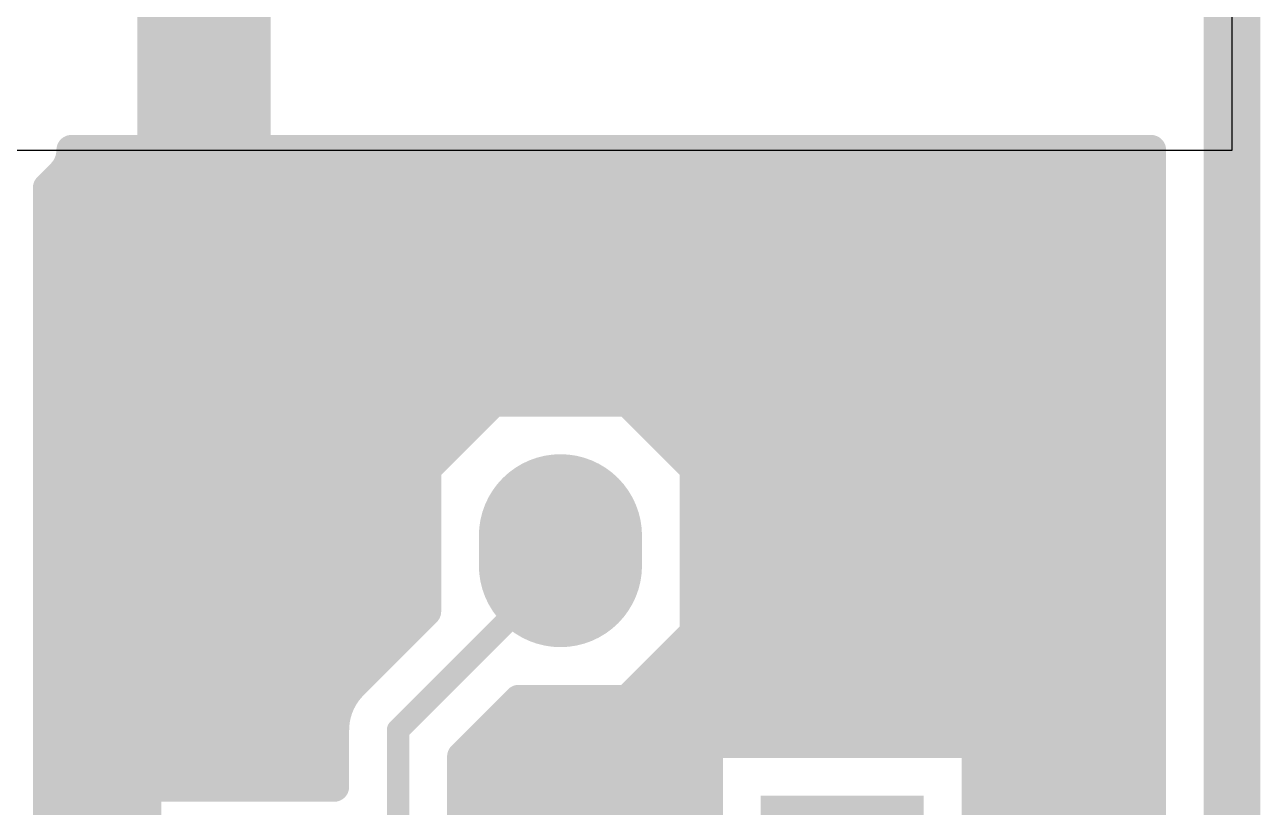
# Model space of a CAD drawing. Header units: inches. Extents: x 0 to 226, y 0 to 70.
# Drawn here: x 70.18 to 78.51, y 58.94 to 64.21 of the extents above; entities that cross this region are included whole.
import ezdxf

# ---------------------------------------------------------------- set-up
doc = ezdxf.new("R2010")
doc.units = ezdxf.units.IN
for name, color, linetype in [('Keep-Out Layer', 6, 'Continuous'), ('Multi-Layer', 9, 'Continuous'), ('Top Layer', 1, 'Continuous')]:
    doc.layers.add(name, color=color, linetype=linetype)

msp = doc.modelspace()

# ---------------------------------------------------------------- hatches: boundary and pattern name
at = {"layer": 'Top Layer'}
for points in [[(71.84074532, 68.77761708), (70.94074712, 68.77761708), (70.94074712, 63.47221748), (71.84074532, 63.47221748)], [(70.94074966, 62.67456857999999), (71.84074786, 62.67456857999999), (71.84074786, 63.77221434), (70.94074966, 63.77221434)], [(70.59020934, 62.79130443999999), (72.50311889999999, 62.79130443999999), (72.50311889999999, 63.47221748), (70.59020934, 63.47221748)]]:
    msp.add_hatch(color=1, dxfattribs=at).paths.add_polyline_path(points)

# ---------------------------------------------------------------- linework, layer by layer
at = {"layer": 'Keep-Out Layer'}
msp.add_lwpolyline([(78.32152992, 44.86414191999999, 0.3809999999999999, 0.3809999999999999, 0), (78.32152992, 69.69424212, 0.3809999999999999, 0.3809999999999999, 0)], format="xyseb", dxfattribs=at)
at = {"layer": 'Multi-Layer'}
for p, q in [((78.32152992, 63.37060732), (78.32152992, 69.72828319999999)), ((58.88102016, 63.37060732), (78.32152992, 63.37060732))]:
    msp.add_line(p, q, dxfattribs=at)
at = {"layer": 'Top Layer'}
for points in [[(70.4970523, 63.37060732, 0.2032, 0.2032, -0.1985346393098379), (70.42975245999999, 63.20779586, 0.2032, 0.2032, 0)], [(70.4970523, 63.11661748, 0.2032, 0.2032, 0), (70.4970523, 63.37060732, 0.2032, 0.2032, 0)], [(70.4970523, 63.37060732, 0.2032, 0.2032, 0), (70.58514711999999, 63.37060732, 0.2032, 0.2032, 0)], [(70.4970523, 63.31126783999999, 0.2032, 0.2032, 0), (70.58514711999999, 63.31126783999999, 0.2032, 0.2032, 0)], [(70.54724016, 57.66678078, 0.2032, 0.2032, 0), (70.54724016, 63.37060732, 0.2032, 0.2032, 0)], [(70.58514711999999, 63.11661748, 0.2032, 0.2032, 0), (70.58514711999999, 63.37060732, 0.2032, 0.2032, 0)], [(72.19634532, 63.37060732, 0.2032, 0.2032, 0), (77.77542992, 63.37060732, 0.2032, 0.2032, 0)], [(72.19634532, 63.11661748, 0.2032, 0.2032, 0), (72.19634532, 63.37060732, 0.2032, 0.2032, 0)], [(72.19634532, 63.31126783999999, 0.2032, 0.2032, 0), (77.77542992, 63.31126783999999, 0.2032, 0.2032, 0)], [(72.37604015999999, 59.74932932, 0.2032, 0.2032, 0), (72.37604015999999, 63.37060732, 0.2032, 0.2032, 0)], [(72.57924016, 59.95364692, 0.2032, 0.2032, 0), (72.57924016, 63.37060732, 0.2032, 0.2032, 0)], [(72.78244016, 60.15684692, 0.2032, 0.2032, 0), (72.78244016, 63.37060732, 0.2032, 0.2032, 0)], [(72.98564015999999, 61.3216579, 0.2032, 0.2032, 0), (72.98564015999999, 63.37060732, 0.2032, 0.2032, 0)], [(73.18884016, 61.5248579, 0.2032, 0.2032, 0), (73.18884016, 63.37060732, 0.2032, 0.2032, 0)], [(73.39204016, 61.67679815999999, 0.2032, 0.2032, 0), (73.39204016, 63.37060732, 0.2032, 0.2032, 0)], [(73.59524015999999, 61.67679815999999, 0.2032, 0.2032, 0), (73.59524015999999, 63.37060732, 0.2032, 0.2032, 0)], [(73.79844016, 61.67679815999999, 0.2032, 0.2032, 0), (73.79844016, 63.37060732, 0.2032, 0.2032, 0)], [(74.00164016, 61.67679815999999, 0.2032, 0.2032, 0), (74.00164016, 63.37060732, 0.2032, 0.2032, 0)], [(74.20484015999999, 61.67679815999999, 0.2032, 0.2032, 0), (74.20484015999999, 63.37060732, 0.2032, 0.2032, 0)], [(74.40804016, 61.51513986, 0.2032, 0.2032, 0), (74.40804016, 63.37060732, 0.2032, 0.2032, 0)], [(74.61124016, 61.31193986, 0.2032, 0.2032, 0), (74.61124016, 63.37060732, 0.2032, 0.2032, 0)], [(74.81444015999999, 59.37679768, 0.2032, 0.2032, 0), (74.81444015999999, 63.37060732, 0.2032, 0.2032, 0)], [(75.01764016, 59.37679768, 0.2032, 0.2032, 0), (75.01764016, 63.37060732, 0.2032, 0.2032, 0)], [(75.22084016, 59.37679768, 0.2032, 0.2032, 0), (75.22084016, 63.37060732, 0.2032, 0.2032, 0)], [(75.42404015999999, 59.37679768, 0.2032, 0.2032, 0), (75.42404015999999, 63.37060732, 0.2032, 0.2032, 0)], [(75.62724016, 59.37679768, 0.2032, 0.2032, 0), (75.62724016, 63.37060732, 0.2032, 0.2032, 0)], [(75.83044016, 59.37679768, 0.2032, 0.2032, 0), (75.83044016, 63.37060732, 0.2032, 0.2032, 0)], [(76.03364015999999, 59.37679768, 0.2032, 0.2032, 0), (76.03364015999999, 63.37060732, 0.2032, 0.2032, 0)], [(76.23684016, 59.37679768, 0.2032, 0.2032, 0), (76.23684016, 63.37060732, 0.2032, 0.2032, 0)], [(76.44004016, 59.37679768, 0.2032, 0.2032, 0), (76.44004016, 63.37060732, 0.2032, 0.2032, 0)], [(76.64324015999999, 45.41024192, 0.2032, 0.2032, 0), (76.64324015999999, 63.37060732, 0.2032, 0.2032, 0)], [(76.84644016, 45.41024192, 0.2032, 0.2032, 0), (76.84644016, 63.37060732, 0.2032, 0.2032, 0)], [(77.04964016, 45.41024192, 0.2032, 0.2032, 0), (77.04964016, 63.37060732, 0.2032, 0.2032, 0)], [(77.25284015999999, 45.41024192, 0.2032, 0.2032, 0), (77.25284015999999, 63.37060732, 0.2032, 0.2032, 0)], [(77.45604016, 45.41024192, 0.2032, 0.2032, 0), (77.45604016, 63.37060732, 0.2032, 0.2032, 0)], [(77.65924016, 45.41024192, 0.2032, 0.2032, 0), (77.65924016, 63.37060732, 0.2032, 0.2032, 0)], [(77.77542992, 45.41024192, 0.2032, 0.2032, 0), (77.77542992, 63.37060732, 0.2032, 0.2032, 0)], [(70.33857407999999, 63.11661748, 0.2032, 0.2032, 0), (70.42951624, 63.20755963999999, 0.2032, 0.2032, 0)], [(70.42951624, 63.20755963999999, 0.2032, 0.2032, 0), (70.42975245999999, 63.20779586, 0.2032, 0.2032, 0)], [(70.42975245999999, 63.20779586, 0.2032, 0.2032, -0.0003633779143794832), (70.42951624, 63.2075571, 0.2032, 0.2032, 0)], [(70.33857407999999, 63.11661748, 0.2032, 0.2032, 0), (70.4970523, 63.11661748, 0.2032, 0.2032, 0)], [(70.33857407999999, 58.46360418, 0.2032, 0.2032, 0), (70.33857407999999, 63.11661748, 0.2032, 0.2032, 0)], [(70.33857407999999, 63.10806784, 0.2032, 0.2032, 0), (77.77542992, 63.10806784, 0.2032, 0.2032, 0)], [(70.34404016, 58.3304015, 0.2032, 0.2032, 0), (70.34404016, 63.11661748, 0.2032, 0.2032, 0)], [(70.58514711999999, 63.11661748, 0.2032, 0.2032, 0), (72.19634532, 63.11661748, 0.2032, 0.2032, 0)], [(70.75044016, 57.38215599999999, 0.2032, 0.2032, 0), (70.75044016, 63.11661748, 0.2032, 0.2032, 0)], [(70.95364015999999, 57.17333244, 0.2032, 0.2032, 0), (70.95364015999999, 63.11661748, 0.2032, 0.2032, 0)], [(71.15684015999999, 59.08099689999999, 0.2032, 0.2032, 0), (71.15684015999999, 63.11661748, 0.2032, 0.2032, 0)], [(71.36004016, 59.08099689999999, 0.2032, 0.2032, 0), (71.36004016, 63.11661748, 0.2032, 0.2032, 0)], [(71.56324015999999, 59.08099689999999, 0.2032, 0.2032, 0), (71.56324015999999, 63.11661748, 0.2032, 0.2032, 0)], [(71.76644015999999, 59.08099689999999, 0.2032, 0.2032, 0), (71.76644015999999, 63.11661748, 0.2032, 0.2032, 0)], [(71.96964016, 59.08099689999999, 0.2032, 0.2032, 0), (71.96964016, 63.11661748, 0.2032, 0.2032, 0)], [(72.17284015999999, 59.08099689999999, 0.2032, 0.2032, 0), (72.17284015999999, 63.11661748, 0.2032, 0.2032, 0)], [(70.33857407999999, 62.90486783999999, 0.2032, 0.2032, 0), (77.77542992, 62.90486783999999, 0.2032, 0.2032, 0)], [(70.33857407999999, 62.70166783999999, 0.2032, 0.2032, 0), (77.77542992, 62.70166783999999, 0.2032, 0.2032, 0)], [(70.33857407999999, 62.49846784, 0.2032, 0.2032, 0), (77.77542992, 62.49846784, 0.2032, 0.2032, 0)], [(70.33857407999999, 62.29526783999999, 0.2032, 0.2032, 0), (77.77542992, 62.29526783999999, 0.2032, 0.2032, 0)], [(70.33857407999999, 62.09206783999999, 0.2032, 0.2032, 0), (77.77542992, 62.09206783999999, 0.2032, 0.2032, 0)], [(70.33857407999999, 61.88886784, 0.2032, 0.2032, 0), (77.77542992, 61.88886784, 0.2032, 0.2032, 0)], [(70.33857407999999, 61.68566783999999, 0.2032, 0.2032, 0), (77.77542992, 61.68566783999999, 0.2032, 0.2032, 0)], [(72.8879797, 61.22399743999999, 0.2032, 0.2032, 0), (73.34078042, 61.67679815999999, 0.2032, 0.2032, 0)], [(73.34078042, 61.67679815999999, 0.2032, 0.2032, 0), (74.24638185999999, 61.67679815999999, 0.2032, 0.2032, 0)], [(74.24638185999999, 61.67679815999999, 0.2032, 0.2032, 0), (74.69918258, 61.22399743999999, 0.2032, 0.2032, 0)], [(70.33857407999999, 61.48246783999999, 0.2032, 0.2032, 0), (73.1464501, 61.48246783999999, 0.2032, 0.2032, 0)], [(74.44071218, 61.48246783999999, 0.2032, 0.2032, 0), (77.77542992, 61.48246783999999, 0.2032, 0.2032, 0)], [(70.33857407999999, 61.27926784, 0.2032, 0.2032, 0), (72.9432501, 61.27926784, 0.2032, 0.2032, 0)], [(72.8879797, 60.26238645999999, 0.2032, 0.2032, 0), (72.8879797, 61.22399743999999, 0.2032, 0.2032, 0)], [(73.79358113999999, 60.57119711999999, 1.10000034, 1.10000034, 0), (73.79358113999999, 60.77119672, 1.10000034, 1.10000034, 0)], [(74.64391218, 61.27926784, 0.2032, 0.2032, 0), (77.77542992, 61.27926784, 0.2032, 0.2032, 0)], [(74.69918258, 60.11839639999999, 0.2032, 0.2032, 0), (74.69918258, 61.22399743999999, 0.2032, 0.2032, 0)], [(70.33857407999999, 61.07606783999999, 0.2032, 0.2032, 0), (72.8879797, 61.07606783999999, 0.2032, 0.2032, 0)], [(74.69918258, 61.07606783999999, 0.2032, 0.2032, 0), (77.77542992, 61.07606783999999, 0.2032, 0.2032, 0)], [(70.33857407999999, 60.87286783999999, 0.2032, 0.2032, 0), (72.8879797, 60.87286783999999, 0.2032, 0.2032, 0)], [(74.69918258, 60.87286783999999, 0.2032, 0.2032, 0), (77.77542992, 60.87286783999999, 0.2032, 0.2032, 0)], [(70.33857407999999, 60.66966784, 0.2032, 0.2032, 0), (72.8879797, 60.66966784, 0.2032, 0.2032, 0)], [(72.69927039999999, 59.46302052, 0.1524, 0.1524, 0), (73.92766012, 60.69141024, 0.1524, 0.1524, 0)], [(74.69918258, 60.66966784, 0.2032, 0.2032, 0), (77.77542992, 60.66966784, 0.2032, 0.2032, 0)], [(70.33857407999999, 60.46646783999999, 0.2032, 0.2032, 0), (72.8879797, 60.46646783999999, 0.2032, 0.2032, 0)], [(74.69918258, 60.46646783999999, 0.2032, 0.2032, 0), (77.77542992, 60.46646783999999, 0.2032, 0.2032, 0)], [(70.33857407999999, 60.26326783999999, 0.2032, 0.2032, 0), (72.8879797, 60.26326783999999, 0.2032, 0.2032, 0)], [(72.39442976000001, 59.76883651999999, 0.2032, 0.2032, 0), (72.8879797, 60.26238645999999, 0.2032, 0.2032, 0)], [(74.69918258, 60.26326783999999, 0.2032, 0.2032, 0), (77.77542992, 60.26326783999999, 0.2032, 0.2032, 0)], [(70.33857407999999, 60.06006783999999, 0.2032, 0.2032, 0), (72.68566108, 60.06006783999999, 0.2032, 0.2032, 0)], [(74.24638185999999, 59.66559568, 0.2032, 0.2032, 0), (74.69918258, 60.11839639999999, 0.2032, 0.2032, 0)], [(74.64085401999999, 60.06006783999999, 0.2032, 0.2032, 0), (77.77542992, 60.06006783999999, 0.2032, 0.2032, 0)], [(74.61124016, 57.84467222, 0.2032, 0.2032, 0), (74.61124016, 60.03045398, 0.2032, 0.2032, 0)], [(70.33857407999999, 59.85686783999999, 0.2032, 0.2032, 0), (72.48246108, 59.85686783999999, 0.2032, 0.2032, 0)], [(74.40804016, 57.84467222, 0.2032, 0.2032, 0), (74.40804016, 59.82725398, 0.2032, 0.2032, 0)], [(74.43765402, 59.85686783999999, 0.2032, 0.2032, 0), (77.77542992, 59.85686783999999, 0.2032, 0.2032, 0)], [(72.2674704, 59.46302052, 0.2032, 0.2032, -0.1993267855441517), (72.39442976000001, 59.76883651999999, 0.2032, 0.2032, 0)], [(72.2674704, 59.46302052, 0.2032, 0.2032, -0.198912367379658), (72.39394208, 59.76834883999999, 0.2032, 0.2032, 0)], [(70.33857407999999, 59.65366783999999, 0.2032, 0.2032, 0), (72.31183657999999, 59.65366783999999, 0.2032, 0.2032, 0)], [(73.1310704, 59.28416388, 0.2032, 0.2032, 0), (73.5125022, 59.66559568, 0.2032, 0.2032, 0)], [(73.50057435999999, 59.65366783999999, 0.2032, 0.2032, 0), (77.77542992, 59.65366783999999, 0.2032, 0.2032, 0)], [(73.5125022, 59.66559568, 0.2032, 0.2032, 0), (74.24638185999999, 59.66559568, 0.2032, 0.2032, 0)], [(73.59524015999999, 57.84467222, 0.2032, 0.2032, 0), (73.59524015999999, 59.66559568, 0.2032, 0.2032, 0)], [(73.79844016, 57.84467222, 0.2032, 0.2032, 0), (73.79844016, 59.66559568, 0.2032, 0.2032, 0)], [(74.00164016, 57.84467222, 0.2032, 0.2032, 0), (74.00164016, 59.66559568, 0.2032, 0.2032, 0)], [(74.20484015999999, 57.84467222, 0.2032, 0.2032, 0), (74.20484015999999, 59.66559568, 0.2032, 0.2032, 0)], [(73.39204016, 57.84467222, 0.2032, 0.2032, 0), (73.39204016, 59.54513364, 0.2032, 0.2032, 0)], [(72.2674704, 59.08099689999999, 0.2032, 0.2032, 0), (72.2674704, 59.46302052, 0.2032, 0.2032, 0)], [(70.33857407999999, 59.45046783999999, 0.2032, 0.2032, 0), (72.2674704, 59.45046783999999, 0.2032, 0.2032, 0)], [(72.69927039999999, 57.80349881999999, 0.1524, 0.1524, 0), (72.69927039999999, 59.46302052, 0.1524, 0.1524, 0)], [(73.29737435999999, 59.45046783999999, 0.2032, 0.2032, 0), (77.77542992, 59.45046783999999, 0.2032, 0.2032, 0)], [(73.18884016, 57.84467222, 0.2032, 0.2032, 0), (73.18884016, 59.34193363999999, 0.2032, 0.2032, 0)], [(74.78797844, 59.37679768, 0.2032, 0.2032, 0), (76.59918132, 59.37679768, 0.2032, 0.2032, 0)], [(74.78797844, 57.92385164, 0.2032, 0.2032, 0), (74.78797844, 59.37679768, 0.2032, 0.2032, 0)], [(76.59918132, 57.36559519999999, 0.2032, 0.2032, 0), (76.59918132, 59.37679768, 0.2032, 0.2032, 0)], [(70.33857407999999, 59.24726783999999, 0.2032, 0.2032, 0), (72.2674704, 59.24726783999999, 0.2032, 0.2032, 0)], [(73.1310704, 57.84467222, 0.2032, 0.2032, 0), (73.1310704, 59.28416388, 0.2032, 0.2032, 0)], [(73.1310704, 59.24726783999999, 0.2032, 0.2032, 0), (74.78797844, 59.24726783999999, 0.2032, 0.2032, 0)], [(76.59918132, 59.24726783999999, 0.2032, 0.2032, 0), (77.77542992, 59.24726783999999, 0.2032, 0.2032, 0)], [(70.99999516, 57.43979622, 0.2032, 0.2032, 0), (70.99999516, 59.08099689999999, 0.2032, 0.2032, 0)], [(70.99999516, 59.08099689999999, 0.2032, 0.2032, 0), (72.2674704, 59.08099689999999, 0.2032, 0.2032, 0)], [(70.33857407999999, 59.04406783999999, 0.2032, 0.2032, 0), (70.99999516, 59.04406783999999, 0.2032, 0.2032, 0)], [(73.1310704, 59.04406783999999, 0.2032, 0.2032, 0), (74.78797844, 59.04406783999999, 0.2032, 0.2032, 0)], [(76.59918132, 59.04406783999999, 0.2032, 0.2032, 0), (77.77542992, 59.04406783999999, 0.2032, 0.2032, 0)]]:
    msp.add_lwpolyline(points, format="xyseb", dxfattribs=at)
for points in [[(70.4462523, 63.37060732, 0.1016, 0.1016, 1), (70.54785229999999, 63.37060732, 0.1016, 0.1016, 1)], [(70.4462523, 63.37060732, 0.1016, 0.1016, 1), (70.54785229999999, 63.37060732, 0.1016, 0.1016, 1)], [(70.4462523, 63.37060732, 0.1016, 0.1016, 1), (70.54785229999999, 63.37060732, 0.1016, 0.1016, 1)], [(70.4462523, 63.31126783999999, 0.1016, 0.1016, 1), (70.54785229999999, 63.31126783999999, 0.1016, 0.1016, 1)], [(70.49644015999999, 63.37060732, 0.1016, 0.1016, 1), (70.59804016, 63.37060732, 0.1016, 0.1016, 1)], [(70.6108824, 63.12378028, 0.3048, 0.3048, 1), (70.9156824, 63.12378028, 0.3048, 0.3048, 1)], [(70.53434711999999, 63.37060732, 0.1016, 0.1016, 1), (70.63594712, 63.37060732, 0.1016, 0.1016, 1)], [(70.53434711999999, 63.37060732, 0.1016, 0.1016, 1), (70.63594712, 63.37060732, 0.1016, 0.1016, 1)], [(70.53434711999999, 63.31126783999999, 0.1016, 0.1016, 1), (70.63594712, 63.31126783999999, 0.1016, 0.1016, 1)], [(71.44739584, 63.13547698, 0.3048, 0.3048, 1), (71.75219584, 63.13547698, 0.3048, 0.3048, 1)], [(72.14554532, 63.37060732, 0.1016, 0.1016, 1), (72.24714531999999, 63.37060732, 0.1016, 0.1016, 1)], [(72.14554532, 63.37060732, 0.1016, 0.1016, 1), (72.24714531999999, 63.37060732, 0.1016, 0.1016, 1)], [(72.14554532, 63.31126783999999, 0.1016, 0.1016, 1), (72.24714531999999, 63.31126783999999, 0.1016, 0.1016, 1)], [(72.29835172, 63.13547698, 0.3048, 0.3048, 1), (72.60315172, 63.13547698, 0.3048, 0.3048, 1)], [(72.32524015999999, 63.37060732, 0.1016, 0.1016, 1), (72.42684016, 63.37060732, 0.1016, 0.1016, 1)], [(72.52844016, 63.37060732, 0.1016, 0.1016, 1), (72.63004016, 63.37060732, 0.1016, 0.1016, 1)], [(72.73164016, 63.37060732, 0.1016, 0.1016, 1), (72.83324016, 63.37060732, 0.1016, 0.1016, 1)], [(72.93484016, 63.37060732, 0.1016, 0.1016, 1), (73.03644016, 63.37060732, 0.1016, 0.1016, 1)], [(73.1493076, 63.13547698, 0.3048, 0.3048, 1), (73.4541076, 63.13547698, 0.3048, 0.3048, 1)], [(73.13804016, 63.37060732, 0.1016, 0.1016, 1), (73.23964016, 63.37060732, 0.1016, 0.1016, 1)], [(73.34124016, 63.37060732, 0.1016, 0.1016, 1), (73.44284016, 63.37060732, 0.1016, 0.1016, 1)], [(73.54444016, 63.37060732, 0.1016, 0.1016, 1), (73.64604016, 63.37060732, 0.1016, 0.1016, 1)], [(73.74764016, 63.37060732, 0.1016, 0.1016, 1), (73.84924016, 63.37060732, 0.1016, 0.1016, 1)], [(74.00026348, 63.13547698, 0.3048, 0.3048, 1), (74.30506347999999, 63.13547698, 0.3048, 0.3048, 1)], [(73.95084016, 63.37060732, 0.1016, 0.1016, 1), (74.05244016, 63.37060732, 0.1016, 0.1016, 1)], [(74.15404016, 63.37060732, 0.1016, 0.1016, 1), (74.25564016, 63.37060732, 0.1016, 0.1016, 1)], [(74.35724016, 63.37060732, 0.1016, 0.1016, 1), (74.45884016, 63.37060732, 0.1016, 0.1016, 1)], [(74.56044016, 63.37060732, 0.1016, 0.1016, 1), (74.66204016, 63.37060732, 0.1016, 0.1016, 1)], [(74.85121935999999, 63.13547698, 0.3048, 0.3048, 1), (75.15601935999999, 63.13547698, 0.3048, 0.3048, 1)], [(74.76364016, 63.37060732, 0.1016, 0.1016, 1), (74.86524016, 63.37060732, 0.1016, 0.1016, 1)], [(74.96684016, 63.37060732, 0.1016, 0.1016, 1), (75.06844016, 63.37060732, 0.1016, 0.1016, 1)], [(75.17004016, 63.37060732, 0.1016, 0.1016, 1), (75.27164016, 63.37060732, 0.1016, 0.1016, 1)], [(75.37324016, 63.37060732, 0.1016, 0.1016, 1), (75.47484016, 63.37060732, 0.1016, 0.1016, 1)], [(75.57644016, 63.37060732, 0.1016, 0.1016, 1), (75.67804016, 63.37060732, 0.1016, 0.1016, 1)], [(75.70217523999999, 63.13547698, 0.3048, 0.3048, 1), (76.00697523999999, 63.13547698, 0.3048, 0.3048, 1)], [(75.77964016, 63.37060732, 0.1016, 0.1016, 1), (75.88124016, 63.37060732, 0.1016, 0.1016, 1)], [(75.98284016, 63.37060732, 0.1016, 0.1016, 1), (76.08444016, 63.37060732, 0.1016, 0.1016, 1)], [(76.18604016, 63.37060732, 0.1016, 0.1016, 1), (76.28764016, 63.37060732, 0.1016, 0.1016, 1)], [(76.38924016, 63.37060732, 0.1016, 0.1016, 1), (76.49084016, 63.37060732, 0.1016, 0.1016, 1)], [(76.55313111999999, 63.13547698, 0.3048, 0.3048, 1), (76.85793111999999, 63.13547698, 0.3048, 0.3048, 1)], [(76.59244016, 63.37060732, 0.1016, 0.1016, 1), (76.69404016, 63.37060732, 0.1016, 0.1016, 1)], [(76.79564016, 63.37060732, 0.1016, 0.1016, 1), (76.89724016, 63.37060732, 0.1016, 0.1016, 1)], [(76.99884016, 63.37060732, 0.1016, 0.1016, 1), (77.10044016, 63.37060732, 0.1016, 0.1016, 1)], [(77.20204016, 63.37060732, 0.1016, 0.1016, 1), (77.30364015999999, 63.37060732, 0.1016, 0.1016, 1)], [(77.40524015999999, 63.37060732, 0.1016, 0.1016, 1), (77.50684016, 63.37060732, 0.1016, 0.1016, 1)], [(77.60844015999999, 63.37060732, 0.1016, 0.1016, 1), (77.71004015999999, 63.37060732, 0.1016, 0.1016, 1)], [(77.72462992, 63.37060732, 0.1016, 0.1016, 1), (77.82622991999999, 63.37060732, 0.1016, 0.1016, 1)], [(77.72462992, 63.37060732, 0.1016, 0.1016, 1), (77.82622991999999, 63.37060732, 0.1016, 0.1016, 1)], [(77.72462992, 63.31126783999999, 0.1016, 0.1016, 1), (77.82622991999999, 63.31126783999999, 0.1016, 0.1016, 1)], [(70.37871624, 63.20755963999999, 0.1016, 0.1016, 1), (70.48031624, 63.20755963999999, 0.1016, 0.1016, 1)], [(70.37871624, 63.20755963999999, 0.1016, 0.1016, 1), (70.48031624, 63.20755963999999, 0.1016, 0.1016, 1)], [(70.37871624, 63.2075571, 0.1016, 0.1016, 1), (70.48031624, 63.2075571, 0.1016, 0.1016, 1)], [(70.37895246, 63.20779586, 0.1016, 0.1016, 1), (70.48055246, 63.20779586, 0.1016, 0.1016, 1)], [(70.37895246, 63.20779586, 0.1016, 0.1016, 1), (70.48055246, 63.20779586, 0.1016, 0.1016, 1)], [(70.37895246, 63.20779586, 0.1016, 0.1016, 1), (70.48055246, 63.20779586, 0.1016, 0.1016, 1)], [(70.28777407999999, 63.11661748, 0.1016, 0.1016, 1), (70.38937408, 63.11661748, 0.1016, 0.1016, 1)], [(70.28777407999999, 63.11661748, 0.1016, 0.1016, 1), (70.38937408, 63.11661748, 0.1016, 0.1016, 1)], [(70.28777407999999, 63.11661748, 0.1016, 0.1016, 1), (70.38937408, 63.11661748, 0.1016, 0.1016, 1)], [(70.28777407999999, 63.10806784, 0.1016, 0.1016, 1), (70.38937408, 63.10806784, 0.1016, 0.1016, 1)], [(70.29324016, 63.11661748, 0.1016, 0.1016, 1), (70.39484016, 63.11661748, 0.1016, 0.1016, 1)], [(70.4462523, 63.11661748, 0.1016, 0.1016, 1), (70.54785229999999, 63.11661748, 0.1016, 0.1016, 1)], [(70.4462523, 63.11661748, 0.1016, 0.1016, 1), (70.54785229999999, 63.11661748, 0.1016, 0.1016, 1)], [(70.53434711999999, 63.11661748, 0.1016, 0.1016, 1), (70.63594712, 63.11661748, 0.1016, 0.1016, 1)], [(70.53434711999999, 63.11661748, 0.1016, 0.1016, 1), (70.63594712, 63.11661748, 0.1016, 0.1016, 1)], [(70.69964016, 63.11661748, 0.1016, 0.1016, 1), (70.80124015999999, 63.11661748, 0.1016, 0.1016, 1)], [(70.90284016, 63.11661748, 0.1016, 0.1016, 1), (71.00444016, 63.11661748, 0.1016, 0.1016, 1)], [(71.10604015999999, 63.11661748, 0.1016, 0.1016, 1), (71.20764016, 63.11661748, 0.1016, 0.1016, 1)], [(71.30924016, 63.11661748, 0.1016, 0.1016, 1), (71.41084015999999, 63.11661748, 0.1016, 0.1016, 1)], [(71.51244016, 63.11661748, 0.1016, 0.1016, 1), (71.61404016, 63.11661748, 0.1016, 0.1016, 1)], [(71.71564015999999, 63.11661748, 0.1016, 0.1016, 1), (71.81724016, 63.11661748, 0.1016, 0.1016, 1)], [(71.91884016, 63.11661748, 0.1016, 0.1016, 1), (72.02044015999999, 63.11661748, 0.1016, 0.1016, 1)], [(72.12204016, 63.11661748, 0.1016, 0.1016, 1), (72.22364016, 63.11661748, 0.1016, 0.1016, 1)], [(72.14554532, 63.11661748, 0.1016, 0.1016, 1), (72.24714531999999, 63.11661748, 0.1016, 0.1016, 1)], [(72.14554532, 63.11661748, 0.1016, 0.1016, 1), (72.24714531999999, 63.11661748, 0.1016, 0.1016, 1)], [(77.72462992, 63.10806784, 0.1016, 0.1016, 1), (77.82622991999999, 63.10806784, 0.1016, 0.1016, 1)], [(70.28777407999999, 62.90486783999999, 0.1016, 0.1016, 1), (70.38937408, 62.90486783999999, 0.1016, 0.1016, 1)], [(77.72462992, 62.90486783999999, 0.1016, 0.1016, 1), (77.82622991999999, 62.90486783999999, 0.1016, 0.1016, 1)], [(70.28777407999999, 62.70166783999999, 0.1016, 0.1016, 1), (70.38937408, 62.70166783999999, 0.1016, 0.1016, 1)], [(77.72462992, 62.70166783999999, 0.1016, 0.1016, 1), (77.82622991999999, 62.70166783999999, 0.1016, 0.1016, 1)], [(70.28777407999999, 62.49846784, 0.1016, 0.1016, 1), (70.38937408, 62.49846784, 0.1016, 0.1016, 1)], [(70.63368143999999, 62.27147565999999, 0.3048, 0.3048, 1), (70.93848143999999, 62.27147565999999, 0.3048, 0.3048, 1)], [(71.76824864, 62.30555991999999, 0.3048, 0.3048, 1), (72.07304864, 62.30555991999999, 0.3048, 0.3048, 1)], [(77.72462992, 62.49846784, 0.1016, 0.1016, 1), (77.82622991999999, 62.49846784, 0.1016, 0.1016, 1)], [(73.69858768, 62.2036983, 0.3556, 0.3556, 1), (74.05418768, 62.2036983, 0.3556, 0.3556, 1)], [(76.39789648, 62.1935129, 0.3556, 0.3556, 1), (76.75349648, 62.1935129, 0.3556, 0.3556, 1)], [(70.28777407999999, 62.29526783999999, 0.1016, 0.1016, 1), (70.38937408, 62.29526783999999, 0.1016, 0.1016, 1)], [(74.77314992, 62.14258335999999, 0.3048, 0.3048, 1), (75.07794992, 62.14258335999999, 0.3048, 0.3048, 1)], [(77.72462992, 62.29526783999999, 0.1016, 0.1016, 1), (77.82622991999999, 62.29526783999999, 0.1016, 0.1016, 1)], [(70.28777407999999, 62.09206783999999, 0.1016, 0.1016, 1), (70.38937408, 62.09206783999999, 0.1016, 0.1016, 1)], [(72.58314159999999, 61.89811597999999, 0.3048, 0.3048, 1), (72.88794159999999, 61.89811597999999, 0.3048, 0.3048, 1)], [(77.72462992, 62.09206783999999, 0.1016, 0.1016, 1), (77.82622991999999, 62.09206783999999, 0.1016, 0.1016, 1)], [(70.28777407999999, 61.88886784, 0.1016, 0.1016, 1), (70.38937408, 61.88886784, 0.1016, 0.1016, 1)], [(77.72462992, 61.88886784, 0.1016, 0.1016, 1), (77.82622991999999, 61.88886784, 0.1016, 0.1016, 1)], [(70.28777407999999, 61.68566783999999, 0.1016, 0.1016, 1), (70.38937408, 61.68566783999999, 0.1016, 0.1016, 1)], [(71.9334096, 61.49521356, 0.3048, 0.3048, 1), (72.2382096, 61.49521356, 0.3048, 0.3048, 1)], [(73.28998042, 61.67679815999999, 0.1016, 0.1016, 1), (73.39158042, 61.67679815999999, 0.1016, 0.1016, 1)], [(73.28998042, 61.67679815999999, 0.1016, 0.1016, 1), (73.39158042, 61.67679815999999, 0.1016, 0.1016, 1)], [(73.34124016, 61.67679815999999, 0.1016, 0.1016, 1), (73.44284016, 61.67679815999999, 0.1016, 0.1016, 1)], [(73.54444016, 61.67679815999999, 0.1016, 0.1016, 1), (73.64604016, 61.67679815999999, 0.1016, 0.1016, 1)], [(73.74764016, 61.67679815999999, 0.1016, 0.1016, 1), (73.84924016, 61.67679815999999, 0.1016, 0.1016, 1)], [(73.95084016, 61.67679815999999, 0.1016, 0.1016, 1), (74.05244016, 61.67679815999999, 0.1016, 0.1016, 1)], [(74.15404016, 61.67679815999999, 0.1016, 0.1016, 1), (74.25564016, 61.67679815999999, 0.1016, 0.1016, 1)], [(74.19558185999999, 61.67679815999999, 0.1016, 0.1016, 1), (74.29718186, 61.67679815999999, 0.1016, 0.1016, 1)], [(74.19558185999999, 61.67679815999999, 0.1016, 0.1016, 1), (74.29718186, 61.67679815999999, 0.1016, 0.1016, 1)], [(75.95804976, 61.46140615999999, 0.3048, 0.3048, 1), (76.26284976, 61.46140615999999, 0.3048, 0.3048, 1)], [(77.72462992, 61.68566783999999, 0.1016, 0.1016, 1), (77.82622991999999, 61.68566783999999, 0.1016, 0.1016, 1)], [(70.6108824, 61.36306497999999, 0.3048, 0.3048, 1), (70.9156824, 61.36306497999999, 0.3048, 0.3048, 1)], [(70.28777407999999, 61.48246783999999, 0.1016, 0.1016, 1), (70.38937408, 61.48246783999999, 0.1016, 0.1016, 1)], [(73.0956501, 61.48246783999999, 0.1016, 0.1016, 1), (73.1972501, 61.48246783999999, 0.1016, 0.1016, 1)], [(73.13804016, 61.5248579, 0.1016, 0.1016, 1), (73.23964016, 61.5248579, 0.1016, 0.1016, 1)], [(74.35724016, 61.51513986, 0.1016, 0.1016, 1), (74.45884016, 61.51513986, 0.1016, 0.1016, 1)], [(74.38991218, 61.48246783999999, 0.1016, 0.1016, 1), (74.49151218, 61.48246783999999, 0.1016, 0.1016, 1)], [(77.72462992, 61.48246783999999, 0.1016, 0.1016, 1), (77.82622991999999, 61.48246783999999, 0.1016, 0.1016, 1)], [(72.93484016, 61.3216579, 0.1016, 0.1016, 1), (73.03644016, 61.3216579, 0.1016, 0.1016, 1)], [(74.56044016, 61.31193986, 0.1016, 0.1016, 1), (74.66204016, 61.31193986, 0.1016, 0.1016, 1)], [(70.28777407999999, 61.27926784, 0.1016, 0.1016, 1), (70.38937408, 61.27926784, 0.1016, 0.1016, 1)], [(72.8371797, 61.22399743999999, 0.1016, 0.1016, 1), (72.9387797, 61.22399743999999, 0.1016, 0.1016, 1)], [(72.8371797, 61.22399743999999, 0.1016, 0.1016, 1), (72.9387797, 61.22399743999999, 0.1016, 0.1016, 1)], [(72.8924501, 61.27926784, 0.1016, 0.1016, 1), (72.9940501, 61.27926784, 0.1016, 0.1016, 1)], [(73.51858041999999, 60.77119672, 0.5499989, 0.5499989, 1), (74.06858186, 60.77119672, 0.5499989, 0.5499989, 1)], [(74.59311217999999, 61.27926784, 0.1016, 0.1016, 1), (74.69471218, 61.27926784, 0.1016, 0.1016, 1)], [(74.64838257999999, 61.22399743999999, 0.1016, 0.1016, 1), (74.74998258, 61.22399743999999, 0.1016, 0.1016, 1)], [(74.64838257999999, 61.22399743999999, 0.1016, 0.1016, 1), (74.74998258, 61.22399743999999, 0.1016, 0.1016, 1)], [(76.75217568, 61.00946396, 0.3048, 0.3048, 1), (77.05697568, 61.00946396, 0.3048, 0.3048, 1)], [(77.72462992, 61.27926784, 0.1016, 0.1016, 1), (77.82622991999999, 61.27926784, 0.1016, 0.1016, 1)], [(70.28777407999999, 61.07606783999999, 0.1016, 0.1016, 1), (70.38937408, 61.07606783999999, 0.1016, 0.1016, 1)], [(72.8371797, 61.07606783999999, 0.1016, 0.1016, 1), (72.9387797, 61.07606783999999, 0.1016, 0.1016, 1)], [(74.64838257999999, 61.07606783999999, 0.1016, 0.1016, 1), (74.74998258, 61.07606783999999, 0.1016, 0.1016, 1)], [(77.72462992, 61.07606783999999, 0.1016, 0.1016, 1), (77.82622991999999, 61.07606783999999, 0.1016, 0.1016, 1)], [(73.51858041999999, 60.57119711999999, 0.5499989, 0.5499989, 1), (74.06858186, 60.57119711999999, 0.5499989, 0.5499989, 1)], [(70.28777407999999, 60.87286783999999, 0.1016, 0.1016, 1), (70.38937408, 60.87286783999999, 0.1016, 0.1016, 1)], [(71.51900352, 60.57387173999999, 0.3556, 0.3556, 1), (71.87460352, 60.57387173999999, 0.3556, 0.3556, 1)], [(72.8371797, 60.87286783999999, 0.1016, 0.1016, 1), (72.9387797, 60.87286783999999, 0.1016, 0.1016, 1)], [(74.64838257999999, 60.87286783999999, 0.1016, 0.1016, 1), (74.74998258, 60.87286783999999, 0.1016, 0.1016, 1)], [(77.72462992, 60.87286783999999, 0.1016, 0.1016, 1), (77.82622991999999, 60.87286783999999, 0.1016, 0.1016, 1)], [(70.6108824, 60.54214967999999, 0.3048, 0.3048, 1), (70.9156824, 60.54214967999999, 0.3048, 0.3048, 1)], [(70.28777407999999, 60.66966784, 0.1016, 0.1016, 1), (70.38937408, 60.66966784, 0.1016, 0.1016, 1)], [(72.8371797, 60.66966784, 0.1016, 0.1016, 1), (72.9387797, 60.66966784, 0.1016, 0.1016, 1)], [(73.88956012, 60.69141024, 0.0762, 0.0762, 1), (73.96576011999998, 60.69141024, 0.0762, 0.0762, 1)], [(74.64838257999999, 60.66966784, 0.1016, 0.1016, 1), (74.74998258, 60.66966784, 0.1016, 0.1016, 1)], [(77.72462992, 60.66966784, 0.1016, 0.1016, 1), (77.82622991999999, 60.66966784, 0.1016, 0.1016, 1)], [(70.28777407999999, 60.46646783999999, 0.1016, 0.1016, 1), (70.38937408, 60.46646783999999, 0.1016, 0.1016, 1)], [(72.8371797, 60.46646783999999, 0.1016, 0.1016, 1), (72.9387797, 60.46646783999999, 0.1016, 0.1016, 1)], [(74.64838257999999, 60.46646783999999, 0.1016, 0.1016, 1), (74.74998258, 60.46646783999999, 0.1016, 0.1016, 1)], [(77.72462992, 60.46646783999999, 0.1016, 0.1016, 1), (77.82622991999999, 60.46646783999999, 0.1016, 0.1016, 1)], [(70.28777407999999, 60.26326783999999, 0.1016, 0.1016, 1), (70.38937408, 60.26326783999999, 0.1016, 0.1016, 1)], [(72.8371797, 60.26326783999999, 0.1016, 0.1016, 1), (72.9387797, 60.26326783999999, 0.1016, 0.1016, 1)], [(72.8371797, 60.26238645999999, 0.1016, 0.1016, 1), (72.9387797, 60.26238645999999, 0.1016, 0.1016, 1)], [(72.8371797, 60.26238645999999, 0.1016, 0.1016, 1), (72.9387797, 60.26238645999999, 0.1016, 0.1016, 1)], [(74.64838257999999, 60.26326783999999, 0.1016, 0.1016, 1), (74.74998258, 60.26326783999999, 0.1016, 0.1016, 1)], [(77.72462992, 60.26326783999999, 0.1016, 0.1016, 1), (77.82622991999999, 60.26326783999999, 0.1016, 0.1016, 1)], [(72.73164016, 60.15684692, 0.1016, 0.1016, 1), (72.83324016, 60.15684692, 0.1016, 0.1016, 1)], [(70.28777407999999, 60.06006783999999, 0.1016, 0.1016, 1), (70.38937408, 60.06006783999999, 0.1016, 0.1016, 1)], [(72.63486108, 60.06006783999999, 0.1016, 0.1016, 1), (72.73646108, 60.06006783999999, 0.1016, 0.1016, 1)], [(74.59005402, 60.06006783999999, 0.1016, 0.1016, 1), (74.69165401999999, 60.06006783999999, 0.1016, 0.1016, 1)], [(74.64838257999999, 60.11839639999999, 0.1016, 0.1016, 1), (74.74998258, 60.11839639999999, 0.1016, 0.1016, 1)], [(74.64838257999999, 60.11839639999999, 0.1016, 0.1016, 1), (74.74998258, 60.11839639999999, 0.1016, 0.1016, 1)], [(77.72462992, 60.06006783999999, 0.1016, 0.1016, 1), (77.82622991999999, 60.06006783999999, 0.1016, 0.1016, 1)], [(74.56044016, 60.03045398, 0.1016, 0.1016, 1), (74.66204016, 60.03045398, 0.1016, 0.1016, 1)], [(70.6108824, 59.72123438, 0.3048, 0.3048, 1), (70.9156824, 59.72123438, 0.3048, 0.3048, 1)], [(72.52844016, 59.95364692, 0.1016, 0.1016, 1), (72.63004016, 59.95364692, 0.1016, 0.1016, 1)], [(76.28339327999998, 59.7472262, 0.3048, 0.3048, 1), (76.58819327999998, 59.7472262, 0.3048, 0.3048, 1)], [(70.28777407999999, 59.85686783999999, 0.1016, 0.1016, 1), (70.38937408, 59.85686783999999, 0.1016, 0.1016, 1)], [(72.43166108, 59.85686783999999, 0.1016, 0.1016, 1), (72.53326107999999, 59.85686783999999, 0.1016, 0.1016, 1)], [(74.35724016, 59.82725398, 0.1016, 0.1016, 1), (74.45884016, 59.82725398, 0.1016, 0.1016, 1)], [(74.38685401999999, 59.85686783999999, 0.1016, 0.1016, 1), (74.48845401999999, 59.85686783999999, 0.1016, 0.1016, 1)], [(77.72462992, 59.85686783999999, 0.1016, 0.1016, 1), (77.82622991999999, 59.85686783999999, 0.1016, 0.1016, 1)], [(72.32524015999999, 59.74932932, 0.1016, 0.1016, 1), (72.42684016, 59.74932932, 0.1016, 0.1016, 1)], [(72.34314207999999, 59.76834883999999, 0.1016, 0.1016, 1), (72.44474208, 59.76834883999999, 0.1016, 0.1016, 1)], [(72.34362976, 59.76883651999999, 0.1016, 0.1016, 1), (72.44522975999999, 59.76883651999999, 0.1016, 0.1016, 1)], [(72.34362976, 59.76883651999999, 0.1016, 0.1016, 1), (72.44522975999999, 59.76883651999999, 0.1016, 0.1016, 1)], [(77.12346271999999, 59.57954047999999, 0.3048, 0.3048, 1), (77.42826271999999, 59.57954047999999, 0.3048, 0.3048, 1)], [(70.28777407999999, 59.65366783999999, 0.1016, 0.1016, 1), (70.38937408, 59.65366783999999, 0.1016, 0.1016, 1)], [(72.26103658, 59.65366783999999, 0.1016, 0.1016, 1), (72.36263658, 59.65366783999999, 0.1016, 0.1016, 1)], [(73.44977435999999, 59.65366783999999, 0.1016, 0.1016, 1), (73.55137436, 59.65366783999999, 0.1016, 0.1016, 1)], [(73.46170219999999, 59.66559568, 0.1016, 0.1016, 1), (73.5633022, 59.66559568, 0.1016, 0.1016, 1)], [(73.46170219999999, 59.66559568, 0.1016, 0.1016, 1), (73.5633022, 59.66559568, 0.1016, 0.1016, 1)], [(73.54444016, 59.66559568, 0.1016, 0.1016, 1), (73.64604016, 59.66559568, 0.1016, 0.1016, 1)], [(73.74764016, 59.66559568, 0.1016, 0.1016, 1), (73.84924016, 59.66559568, 0.1016, 0.1016, 1)], [(73.95084016, 59.66559568, 0.1016, 0.1016, 1), (74.05244016, 59.66559568, 0.1016, 0.1016, 1)], [(74.15404016, 59.66559568, 0.1016, 0.1016, 1), (74.25564016, 59.66559568, 0.1016, 0.1016, 1)], [(74.19558185999999, 59.66559568, 0.1016, 0.1016, 1), (74.29718186, 59.66559568, 0.1016, 0.1016, 1)], [(74.19558185999999, 59.66559568, 0.1016, 0.1016, 1), (74.29718186, 59.66559568, 0.1016, 0.1016, 1)], [(77.72462992, 59.65366783999999, 0.1016, 0.1016, 1), (77.82622991999999, 59.65366783999999, 0.1016, 0.1016, 1)], [(73.34124016, 59.54513364, 0.1016, 0.1016, 1), (73.44284016, 59.54513364, 0.1016, 0.1016, 1)], [(72.2166704, 59.46302052, 0.1016, 0.1016, 1), (72.3182704, 59.46302052, 0.1016, 0.1016, 1)], [(72.2166704, 59.46302052, 0.1016, 0.1016, 1), (72.3182704, 59.46302052, 0.1016, 0.1016, 1)], [(72.2166704, 59.46302052, 0.1016, 0.1016, 1), (72.3182704, 59.46302052, 0.1016, 0.1016, 1)], [(73.63047504, 59.30000585999999, 0.3048, 0.3048, 1), (73.93527504, 59.30000585999999, 0.3048, 0.3048, 1)], [(70.28777407999999, 59.45046783999999, 0.1016, 0.1016, 1), (70.38937408, 59.45046783999999, 0.1016, 0.1016, 1)], [(72.2166704, 59.45046783999999, 0.1016, 0.1016, 1), (72.3182704, 59.45046783999999, 0.1016, 0.1016, 1)], [(72.6611704, 59.46302052, 0.0762, 0.0762, 1), (72.73737039999999, 59.46302052, 0.0762, 0.0762, 1)], [(72.6611704, 59.46302052, 0.0762, 0.0762, 1), (72.73737039999999, 59.46302052, 0.0762, 0.0762, 1)], [(73.24657436, 59.45046783999999, 0.1016, 0.1016, 1), (73.34817436, 59.45046783999999, 0.1016, 0.1016, 1)], [(77.72462992, 59.45046783999999, 0.1016, 0.1016, 1), (77.82622991999999, 59.45046783999999, 0.1016, 0.1016, 1)], [(73.13804016, 59.34193363999999, 0.1016, 0.1016, 1), (73.23964016, 59.34193363999999, 0.1016, 0.1016, 1)], [(74.73717844, 59.37679768, 0.1016, 0.1016, 1), (74.83877843999998, 59.37679768, 0.1016, 0.1016, 1)], [(74.73717844, 59.37679768, 0.1016, 0.1016, 1), (74.83877843999998, 59.37679768, 0.1016, 0.1016, 1)], [(74.76364016, 59.37679768, 0.1016, 0.1016, 1), (74.86524016, 59.37679768, 0.1016, 0.1016, 1)], [(74.96684016, 59.37679768, 0.1016, 0.1016, 1), (75.06844016, 59.37679768, 0.1016, 0.1016, 1)], [(75.17004016, 59.37679768, 0.1016, 0.1016, 1), (75.27164016, 59.37679768, 0.1016, 0.1016, 1)], [(75.37324016, 59.37679768, 0.1016, 0.1016, 1), (75.47484016, 59.37679768, 0.1016, 0.1016, 1)], [(75.57644016, 59.37679768, 0.1016, 0.1016, 1), (75.67804016, 59.37679768, 0.1016, 0.1016, 1)], [(75.77964016, 59.37679768, 0.1016, 0.1016, 1), (75.88124016, 59.37679768, 0.1016, 0.1016, 1)], [(75.98284016, 59.37679768, 0.1016, 0.1016, 1), (76.08444016, 59.37679768, 0.1016, 0.1016, 1)], [(76.18604016, 59.37679768, 0.1016, 0.1016, 1), (76.28764016, 59.37679768, 0.1016, 0.1016, 1)], [(76.38924016, 59.37679768, 0.1016, 0.1016, 1), (76.49084016, 59.37679768, 0.1016, 0.1016, 1)], [(76.54838131999999, 59.37679768, 0.1016, 0.1016, 1), (76.64998132, 59.37679768, 0.1016, 0.1016, 1)], [(76.54838131999999, 59.37679768, 0.1016, 0.1016, 1), (76.64998132, 59.37679768, 0.1016, 0.1016, 1)], [(70.28777407999999, 59.24726783999999, 0.1016, 0.1016, 1), (70.38937408, 59.24726783999999, 0.1016, 0.1016, 1)], [(72.2166704, 59.24726783999999, 0.1016, 0.1016, 1), (72.3182704, 59.24726783999999, 0.1016, 0.1016, 1)], [(73.08027039999999, 59.28416388, 0.1016, 0.1016, 1), (73.1818704, 59.28416388, 0.1016, 0.1016, 1)], [(73.08027039999999, 59.28416388, 0.1016, 0.1016, 1), (73.1818704, 59.28416388, 0.1016, 0.1016, 1)], [(73.08027039999999, 59.24726783999999, 0.1016, 0.1016, 1), (73.1818704, 59.24726783999999, 0.1016, 0.1016, 1)], [(74.73717844, 59.24726783999999, 0.1016, 0.1016, 1), (74.83877843999998, 59.24726783999999, 0.1016, 0.1016, 1)], [(76.54838131999999, 59.24726783999999, 0.1016, 0.1016, 1), (76.64998132, 59.24726783999999, 0.1016, 0.1016, 1)], [(77.72462992, 59.24726783999999, 0.1016, 0.1016, 1), (77.82622991999999, 59.24726783999999, 0.1016, 0.1016, 1)], [(70.6108824, 58.90031908, 0.3048, 0.3048, 1), (70.9156824, 58.90031908, 0.3048, 0.3048, 1)], [(70.94919516, 59.08099689999999, 0.1016, 0.1016, 1), (71.05079516, 59.08099689999999, 0.1016, 0.1016, 1)], [(70.94919516, 59.08099689999999, 0.1016, 0.1016, 1), (71.05079516, 59.08099689999999, 0.1016, 0.1016, 1)], [(71.10604015999999, 59.08099689999999, 0.1016, 0.1016, 1), (71.20764016, 59.08099689999999, 0.1016, 0.1016, 1)], [(71.30924016, 59.08099689999999, 0.1016, 0.1016, 1), (71.41084015999999, 59.08099689999999, 0.1016, 0.1016, 1)], [(71.51244016, 59.08099689999999, 0.1016, 0.1016, 1), (71.61404016, 59.08099689999999, 0.1016, 0.1016, 1)], [(71.71564015999999, 59.08099689999999, 0.1016, 0.1016, 1), (71.81724016, 59.08099689999999, 0.1016, 0.1016, 1)], [(71.91884016, 59.08099689999999, 0.1016, 0.1016, 1), (72.02044015999999, 59.08099689999999, 0.1016, 0.1016, 1)], [(72.12204016, 59.08099689999999, 0.1016, 0.1016, 1), (72.22364016, 59.08099689999999, 0.1016, 0.1016, 1)], [(72.2166704, 59.08099689999999, 0.1016, 0.1016, 1), (72.3182704, 59.08099689999999, 0.1016, 0.1016, 1)], [(72.2166704, 59.08099689999999, 0.1016, 0.1016, 1), (72.3182704, 59.08099689999999, 0.1016, 0.1016, 1)], [(70.28777407999999, 59.04406783999999, 0.1016, 0.1016, 1), (70.38937408, 59.04406783999999, 0.1016, 0.1016, 1)], [(70.94919516, 59.04406783999999, 0.1016, 0.1016, 1), (71.05079516, 59.04406783999999, 0.1016, 0.1016, 1)], [(73.08027039999999, 59.04406783999999, 0.1016, 0.1016, 1), (73.1818704, 59.04406783999999, 0.1016, 0.1016, 1)], [(74.73717844, 59.04406783999999, 0.1016, 0.1016, 1), (74.83877843999998, 59.04406783999999, 0.1016, 0.1016, 1)], [(76.54838131999999, 59.04406783999999, 0.1016, 0.1016, 1), (76.64998132, 59.04406783999999, 0.1016, 0.1016, 1)], [(77.72462992, 59.04406783999999, 0.1016, 0.1016, 1), (77.82622991999999, 59.04406783999999, 0.1016, 0.1016, 1)], [(70.28777407999999, 58.84086783999999, 0.1016, 0.1016, 1), (70.38937408, 58.84086783999999, 0.1016, 0.1016, 1)], [(70.94919516, 58.84086783999999, 0.1016, 0.1016, 1), (71.05079516, 58.84086783999999, 0.1016, 0.1016, 1)], [(73.08027039999999, 58.84086783999999, 0.1016, 0.1016, 1), (73.1818704, 58.84086783999999, 0.1016, 0.1016, 1)], [(76.54838131999999, 58.84086783999999, 0.1016, 0.1016, 1), (76.64998132, 58.84086783999999, 0.1016, 0.1016, 1)]]:
    msp.add_lwpolyline(points, format="xyseb", close=True, dxfattribs=at)
for points in [[(71.78385948, 63.47221748), (71.78385948, 64.07221627999999), (70.98386108, 63.47221748), (70.98386108, 64.07221627999999)], [(75.14358098, 61.32119562), (75.14358098, 60.02119822), (76.24357877999999, 61.32119562), (76.24357877999999, 60.02119822)], [(72.33559573999999, 59.33539821999999), (72.33559573999999, 60.2653989), (71.35559769999999, 59.33539821999999), (71.35559769999999, 60.2653989)], [(73.24358224, 59.02119514), (73.24358224, 57.72119773999999), (74.34358003999999, 59.02119514), (74.34358003999999, 57.72119773999999)], [(75.14358098, 59.02119514), (75.14358098, 57.72119773999999), (76.24357877999999, 59.02119514), (76.24357877999999, 57.72119773999999)]]:
    msp.add_solid(points, dxfattribs=at)

doc.saveas('drawing.dxf')
